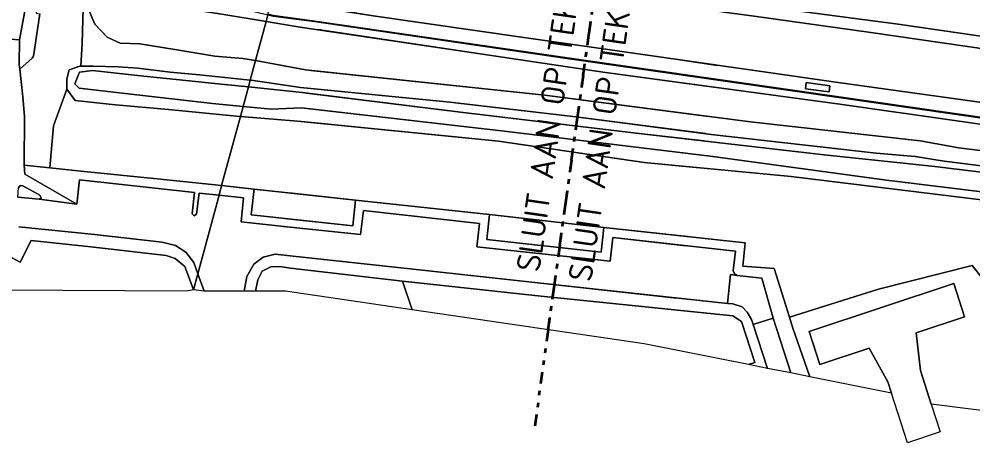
# Model space of a CAD drawing. Header units: metres. Extents: x 112942 to 118371, y 496117 to 499046.
# Drawn here: x 116324.4 to 116525.4, y 497189.6 to 497278.8 of the extents above; entities that cross this region are included whole.
import ezdxf
from ezdxf.enums import TextEntityAlignment as Align

# ---------------------------------------------------------------- set-up
doc = ezdxf.new("R2010")
doc.units = ezdxf.units.M
doc.linetypes.add('AL-TEKENBLADGRENS', pattern=[11.5, 2.5, -1.5, 1, -1.5, 1, -1.5, 2.5])
for name, color, linetype, lineweight in [('B-WE-OG-TOPOKAART-G', 253, 'Continuous', 18), ('X-XX-AL-TEKENBLADGRENS-G', 7, 'AL-TEKENBLADGRENS', 35), ('X-XX-AL-TEKENBLADGRENS-T50', 130, 'Continuous', 50)]:
    doc.layers.add(name, color=color, linetype=linetype, lineweight=lineweight)
doc.styles.add('NLCS-ISO-T50', font='NLCS-ISO.ttf', dxfattribs={"height": 5})

msp = doc.modelspace()

# ---------------------------------------------------------------- linework, layer by layer
at = {"layer": 'B-WE-OG-TOPOKAART-G'}
for points, elevation in [([(116490.109, 497264.191), (116495.092, 497263.506), (116495.286, 497264.792), (116490.266, 497265.467), (116490.109, 497264.191)], 3.083), ([(116490.109, 497264.191), (116490.266, 497265.467), (116495.286, 497264.792), (116495.092, 497263.506), (116490.109, 497264.191)], 3.083), ([(116373.968, 497243.036), (116395.273, 497240.726), (116394.704, 497235.311), (116373.346, 497237.667), (116373.968, 497243.036)], -0.298), ([(116447.66, 497234.977), (116447.091, 497229.748), (116422.998, 497232.446), (116423.532, 497237.712), (116447.66, 497234.977)], -0.298), ([(116447.66, 497234.977), (116447.091, 497229.748), (116422.998, 497232.446), (116423.532, 497237.712), (116447.66, 497234.977)], -0.298), ([(116508.272, 497200.108), (116507.503, 497202.514), (116503.528, 497209.603), (116493.121, 497206.119), (116490.883, 497213.043), (116521.416, 497223.202), (116523.625, 497216.132), (116513.422, 497212.801), (116514.365, 497204.874), (116516.638, 497197.772), (116518.499, 497191.959), (116511.62, 497189.628), (116508.272, 497200.108)], -0.106)]:
    msp.add_lwpolyline(points, close=True, dxfattribs=dict(at, elevation=elevation))
at = {"layer": 'B-WE-OG-TOPOKAART-G', "elevation": -0.298}
msp.add_lwpolyline([(116381.301, 497242.241), (116395.273, 497240.726), (116394.704, 497235.311), (116380.358, 497236.893)], dxfattribs=at)
at = {"layer": 'B-WE-OG-TOPOKAART-G'}
for points in [[(116471.609, 497269.104, 3.241), (116462.727, 497270.371, 3.293), (116431.254, 497274.91, 3.68), (116399.055, 497279.536, 4.076), (116377.677, 497282.893, 4.344), (116373.017, 497283.625, 4.403), (116361.046, 497285.971, 4.485), (116346.938, 497287.905, 4.643), (116339.022, 497289.142, 4.813), (116339.414, 497291.777, 4.806), (116339.908, 497295.103, 4.825), (116340.41, 497298.485, 4.761), (116340.523, 497299.246, 4.767), (116356.532, 497296.867, 4.535), (116356.833, 497297.182, 4.535), (116357.053, 497298.158, 4.543), (116358.237, 497298.06, 4.543), (116358.129, 497297.106, 4.517), (116358.246, 497296.799, 4.517), (116358.649, 497296.6, 4.529), (116368.658, 497295.06, 4.476), (116380.82, 497293.264, 4.34)], [(116376.447, 497278.348, 4.25), (116374.212, 497270.09, -0.301), (116371.568, 497270.575, -0.253), (116365.633, 497271.068, -0.677), (116357.233, 497272.406, -0.53), (116349.818, 497273.649, -0.14), (116345.715, 497273.793, -0.367), (116342.96, 497274.999, -0.65), (116340.379, 497277.782, -0.593), (116338.885, 497281.229, -0.282), (116338.174, 497289.031, -0.309), (116346.89, 497287.664, 4.646), (116346.869, 497287.203, 4.745), (116346.845, 497287.105, 4.634), (116346.831, 497286.752, 4.716), (116347.732, 497284.51, 4.563), (116350.479, 497282.424, 4.487), (116367.136, 497279.867, 4.38), (116376.447, 497278.348, 4.25)], [(116328.799, 497279.928, -0.383), (116327.437, 497271.068, -0.452), (116327.168, 497270.624, -0.452), (116324.535, 497268.323, -0.545), (116324.425, 497269.278, -0.513), (116324.47, 497274.504, -0.449), (116325.9, 497282.037, -0.409), (116327.133, 497287.781, -0.383), (116328.497, 497287.559, -0.326), (116328.044, 497284.515, -0.326), (116328.619, 497284.429, -0.326), (116328.005, 497280.053, -0.185), (116328.799, 497279.928, -0.383)], [(116376.447, 497278.348, 4.25), (116367.136, 497279.867, 4.38), (116350.479, 497282.424, 4.487), (116347.732, 497284.51, 4.563), (116346.831, 497286.752, 4.716), (116346.845, 497287.105, 4.634), (116376.825, 497279.742, 4.196), (116376.447, 497278.348, 4.25)], [(116471.096, 497266.191, 3.229), (116439.446, 497270.725, 3.626), (116386.668, 497278.422, 4.057), (116377.964, 497279.566, 4.19), (116376.849, 497279.84, 4.196), (116377.677, 497282.893, 4.344), (116399.055, 497279.536, 4.076), (116431.254, 497274.91, 3.68), (116462.727, 497270.371, 3.293), (116471.609, 497269.104, 3.241)], [(116530.959, 497274.66, 3.125), (116509.663, 497277.748, 3.248), (116470.088, 497283.06, 3.56), (116465.37, 497283.522, 3.572), (116465.189, 497281.361, 3.557), (116479.809, 497279.352, 3.44), (116503.92, 497276.034, 3.323), (116538.807, 497270.965, 3.072)], [(116617.357, 497259.813, 2.521), (116574.703, 497265.798, 2.871), (116538.807, 497270.965, 3.072), (116503.92, 497276.034, 3.323), (116479.809, 497279.352, 3.44), (116465.189, 497281.361, 3.557), (116465.37, 497283.522, 3.572), (116470.088, 497283.06, 3.56), (116509.663, 497277.748, 3.248), (116530.959, 497274.66, 3.125), (116549.529, 497271.96, 2.969), (116564.952, 497269.806, 2.903), (116578.286, 497267.835, 2.825), (116593.032, 497265.693, 2.741), (116605.868, 497263.764, 2.69), (116615.691, 497262.284, 2.589), (116617.932, 497261.963, 2.584), (116617.357, 497259.813, 2.521)], [(116325.9, 497282.037, -0.409), (116324.47, 497274.504, -0.449), (116320.727, 497274.756, -0.379)], [(116337.902, 497281.17, -0.387), (116337.684, 497273.666, -0.619), (116337.429, 497268.932, -0.931), (116337.237, 497268.933, -0.933), (116334.934, 497268.174, -0.797), (116334.493, 497266.242, -0.833), (116334.468, 497264.116, -0.873), (116331.667, 497256.337, -0.5), (116330.854, 497247.507, -0.35), (116325.448, 497248.073, -0.36), (116325.528, 497258.326, -0.45), (116325.206, 497262.464, -0.5), (116324.535, 497268.323, -0.545), (116327.168, 497270.624, -0.452), (116327.437, 497271.068, -0.452), (116328.799, 497279.928, -0.383)], [(116338.885, 497281.229, -0.282), (116340.379, 497277.782, -0.593), (116342.96, 497274.999, -0.65), (116345.715, 497273.793, -0.367), (116349.818, 497273.649, -0.14), (116357.233, 497272.406, -0.53), (116365.633, 497271.068, -0.677), (116371.568, 497270.575, -0.253), (116374.212, 497270.09, -0.301), (116373.109, 497266.016, -0.44), (116362.458, 497267.086, -0.843), (116356.248, 497267.657, -0.798), (116349.405, 497268.481, -0.393), (116345.259, 497268.814, -0.503), (116340.013, 497268.922, -0.923), (116337.429, 497268.932, -0.931), (116337.684, 497273.666, -0.619), (116337.902, 497281.17, -0.387)], [(116388.179, 497281.244, 4.212), (116399.055, 497279.536, 4.076), (116431.254, 497274.91, 3.68), (116462.727, 497270.371, 3.293), (116497.025, 497265.48, 3.092)], [(116533.928, 497260.353, 2.762), (116497.025, 497265.48, 3.092), (116462.727, 497270.371, 3.293), (116431.254, 497274.91, 3.68), (116399.055, 497279.536, 4.076), (116388.179, 497281.244, 4.212)], [(116469.716, 497258.369, -0.209), (116435.191, 497262.859, -0.153), (116384.749, 497268.157, -0.49), (116374.212, 497270.09, -0.301), (116376.447, 497278.348, 4.25), (116384.088, 497277.102, 4.143), (116420.16, 497271.756, 3.793), (116447.483, 497267.665, 3.427), (116470.802, 497264.524, 3.189)], [(116470.802, 497264.524, 3.189), (116447.483, 497267.665, 3.427), (116420.16, 497271.756, 3.793), (116384.088, 497277.102, 4.143), (116376.447, 497278.348, 4.25), (116376.825, 497279.742, 4.196), (116377.946, 497279.468, 4.19), (116386.654, 497278.323, 4.057), (116439.432, 497270.627, 3.626), (116471.079, 497266.094, 3.229)], [(116471.079, 497266.094, 3.229), (116439.432, 497270.627, 3.626), (116386.654, 497278.323, 4.057), (116377.946, 497279.468, 4.19), (116376.825, 497279.742, 4.196), (116376.849, 497279.84, 4.196), (116377.964, 497279.566, 4.19), (116386.668, 497278.422, 4.057), (116439.446, 497270.725, 3.626), (116471.096, 497266.191, 3.229)], [(116613.222, 497244.351, 2.034), (116595.985, 497246.736, 2.157), (116546.651, 497253.927, 2.553), (116497.356, 497260.948, 2.917), (116447.483, 497267.665, 3.427), (116420.16, 497271.756, 3.793), (116387.363, 497276.617, 4.111)], [(116387.363, 497276.617, 4.111), (116420.16, 497271.756, 3.793), (116447.483, 497267.665, 3.427), (116497.356, 497260.948, 2.917), (116546.651, 497253.927, 2.553), (116595.985, 497246.736, 2.157), (116613.222, 497244.351, 2.034)], [(116387.638, 497278.179, 4.049), (116439.432, 497270.627, 3.626), (116488.348, 497263.62, 3.013), (116538.128, 497256.474, 2.546), (116591.694, 497248.82, 2.195), (116613.61, 497245.777, 2.184), (116613.222, 497244.351, 2.034)], [(116591.694, 497248.82, 2.195), (116538.128, 497256.474, 2.546), (116488.348, 497263.62, 3.013), (116439.432, 497270.627, 3.626), (116387.638, 497278.179, 4.049)], [(116497.025, 497265.48, 3.092), (116533.928, 497260.353, 2.762), (116558.664, 497256.896, 2.534), (116585.971, 497252.962, 2.453), (116613.082, 497249.04, 2.352), (116614.424, 497248.847, 2.345), (116613.624, 497245.877, 2.184), (116591.708, 497248.92, 2.195), (116538.142, 497256.572, 2.546), (116488.362, 497263.718, 3.013), (116439.446, 497270.725, 3.626), (116387.656, 497278.278, 4.049)], [(116320.727, 497274.756, -0.379), (116324.47, 497274.504, -0.449), (116324.425, 497269.278, -0.513), (116324.535, 497268.323, -0.545), (116325.206, 497262.464, -0.5), (116325.528, 497258.326, -0.45), (116325.448, 497248.073, -0.36), (116325.594, 497246.2, -0.367), (116336.569, 497239.901, -0.42), (116328.66, 497240.93, -0.4), (116329.039, 497241.234, -0.4), (116328.782, 497241.749, -0.383), (116325.162, 497243.736, -0.383), (116324.647, 497243.823, -0.383), (116324.297, 497243.337, -0.387)], [(116373.109, 497266.016, -0.44), (116372.715, 497264.558, -1.484), (116367.718, 497265.085, -1.483), (116349.36, 497266.971, -1.483), (116339.881, 497268.05, -1.483), (116337.153, 497267.691, -1.483), (116336.157, 497265.183, -1.483), (116337.062, 497264.322, -1.483), (116344.903, 497263.364, -1.483), (116365.144, 497261.084, -1.483), (116371.606, 497260.461, -1.483), (116371.036, 497258.355, -0.744), (116370.918, 497258.365, -0.744), (116355.888, 497259.82, -0.68), (116344.693, 497260.808, -0.733), (116336.191, 497261.713, -0.837), (116334.468, 497264.116, -0.873), (116334.493, 497266.242, -0.833), (116334.934, 497268.174, -0.797), (116337.237, 497268.933, -0.933), (116337.429, 497268.932, -0.931), (116340.013, 497268.922, -0.923), (116345.259, 497268.814, -0.503), (116349.405, 497268.481, -0.393), (116356.248, 497267.657, -0.798), (116362.458, 497267.086, -0.843), (116373.109, 497266.016, -0.44)], [(116469.074, 497254.727, -0.362), (116441.732, 497258.234, -0.417), (116415.198, 497261.324, -0.3), (116383.72, 497264.416, -0.87), (116373.331, 497265.994, -0.432), (116373.109, 497266.016, -0.44), (116374.212, 497270.09, -0.301), (116384.749, 497268.157, -0.49), (116435.191, 497262.859, -0.153), (116469.716, 497258.369, -0.209)], [(116372.715, 497264.558, -1.484), (116371.606, 497260.461, -1.483), (116365.144, 497261.084, -1.483), (116344.903, 497263.364, -1.483), (116337.062, 497264.322, -1.483), (116336.157, 497265.183, -1.483), (116337.153, 497267.691, -1.483), (116339.881, 497268.05, -1.483), (116349.36, 497266.971, -1.483), (116367.718, 497265.085, -1.483), (116372.715, 497264.558, -1.484)], [(116385.851, 497268.041, -0.483), (116435.191, 497262.859, -0.153), (116478.534, 497257.222, -0.223), (116514.294, 497253.221, -0.09), (116522.444, 497251.719, -0.457), (116550.661, 497248.237, -0.423), (116590.627, 497242.851, -0.55), (116612.06, 497240.005, -0.598)], [(116613.222, 497244.351, 2.034), (116612.06, 497240.005, -0.598), (116590.627, 497242.851, -0.55), (116550.661, 497248.237, -0.423), (116522.444, 497251.719, -0.457), (116514.294, 497253.221, -0.09), (116478.534, 497257.222, -0.223), (116435.191, 497262.859, -0.153), (116385.851, 497268.041, -0.483)], [(116468.281, 497250.225, -1.429), (116427.232, 497255.195, -1.417), (116383.928, 497260.178, -1.48), (116377.527, 497259.89, -1.483), (116371.606, 497260.461, -1.483), (116372.715, 497264.558, -1.484), (116384.092, 497263.359, -1.487), (116417.424, 497259.243, -1.393), (116455.652, 497254.708, -1.397), (116468.803, 497253.189, -1.401)], [(116468.803, 497253.189, -1.401), (116455.652, 497254.708, -1.397), (116417.424, 497259.243, -1.393), (116384.092, 497263.359, -1.487), (116372.715, 497264.558, -1.484), (116373.109, 497266.016, -0.44), (116373.331, 497265.994, -0.432), (116383.72, 497264.416, -0.87), (116415.198, 497261.324, -0.3), (116441.732, 497258.234, -0.417), (116469.074, 497254.727, -0.362)], [(116385.186, 497264.272, -0.843), (116415.198, 497261.324, -0.3), (116441.732, 497258.234, -0.417), (116470.25, 497254.576, -0.36), (116505.012, 497250.64, -0.71), (116513.236, 497249.903, -0.393), (116519.358, 497248.915, -0.723), (116556.732, 497244.254, -0.827), (116596.1, 497238.667, -0.883), (116611.203, 497236.803, -0.91)], [(116612.06, 497240.005, -0.598), (116611.203, 497236.803, -0.91), (116596.1, 497238.667, -0.883), (116556.732, 497244.254, -0.827), (116519.358, 497248.915, -0.723), (116513.236, 497249.903, -0.393), (116505.012, 497250.64, -0.71), (116470.25, 497254.576, -0.36), (116441.732, 497258.234, -0.417), (116415.198, 497261.324, -0.3), (116385.186, 497264.272, -0.843)], [(116371.036, 497258.355, -0.744), (116367.093, 497243.784, -0.33), (116353.479, 497245.238, -0.303), (116337.436, 497246.818, -0.337), (116330.854, 497247.507, -0.35), (116331.667, 497256.337, -0.5), (116334.468, 497264.116, -0.873), (116336.191, 497261.713, -0.837), (116344.693, 497260.808, -0.733), (116355.888, 497259.82, -0.68), (116370.918, 497258.365, -0.744), (116371.036, 497258.355, -0.744)], [(116611.203, 497236.803, -0.91), (116610.973, 497235.941, -1.424), (116592.862, 497238.234, -1.42), (116553.669, 497243.412, -1.417), (116517.388, 497247.83, -1.413), (116494.064, 497250.271, -1.41), (116455.652, 497254.708, -1.397), (116417.424, 497259.243, -1.393), (116385.005, 497263.246, -1.484)], [(116385.005, 497263.246, -1.484), (116417.424, 497259.243, -1.393), (116455.652, 497254.708, -1.397), (116494.064, 497250.271, -1.41), (116517.388, 497247.83, -1.413), (116553.669, 497243.412, -1.417), (116592.862, 497238.234, -1.42), (116610.973, 497235.941, -1.424)], [(116467.807, 497247.541, -0.834), (116456.139, 497248.631, -0.84), (116425.413, 497253.141, -0.877), (116383.096, 497257.374, -0.753), (116371.036, 497258.355, -0.744), (116371.606, 497260.461, -1.483), (116377.527, 497259.89, -1.483), (116383.928, 497260.178, -1.48), (116427.232, 497255.195, -1.417), (116468.281, 497250.225, -1.429)], [(116465.256, 497233.071, -0.228), (116447.66, 497234.977, -0.298), (116423.532, 497237.712, -0.298), (116395.273, 497240.726, -0.298), (116373.968, 497243.036, -0.298), (116367.093, 497243.784, -0.33), (116371.036, 497258.355, -0.744), (116383.096, 497257.374, -0.753), (116425.413, 497253.141, -0.877), (116456.139, 497248.631, -0.84), (116467.807, 497247.541, -0.834)], [(116384.453, 497260.118, -1.479), (116427.232, 497255.195, -1.417), (116470.586, 497249.946, -1.43), (116507.182, 497244.903, -1.44), (116539.971, 497240.92, -1.443), (116578.567, 497235.705, -1.45), (116609.794, 497231.535, -1.447)], [(116610.973, 497235.941, -1.424), (116609.794, 497231.535, -1.447), (116578.567, 497235.705, -1.45), (116539.971, 497240.92, -1.443), (116507.182, 497244.903, -1.44), (116470.586, 497249.946, -1.43), (116427.232, 497255.195, -1.417), (116384.453, 497260.118, -1.479)], [(116609.794, 497231.535, -1.447), (116609.198, 497229.306, -0.901), (116607.52, 497229.531, -0.9), (116572.867, 497234.521, -0.893), (116528.351, 497240.621, -0.813), (116487.127, 497245.735, -0.823), (116456.139, 497248.631, -0.84), (116425.413, 497253.141, -0.877), (116383.954, 497257.288, -0.756)], [(116383.954, 497257.288, -0.756), (116425.413, 497253.141, -0.877), (116456.139, 497248.631, -0.84), (116487.127, 497245.735, -0.823), (116528.351, 497240.621, -0.813), (116572.867, 497234.521, -0.893), (116607.52, 497229.531, -0.9), (116609.198, 497229.306, -0.901)], [(116367.093, 497243.784, -0.33), (116366.542, 497241.749, -0.293), (116362.386, 497242.21, -0.293), (116361.809, 497237.765, -0.387), (116361.306, 497237.437, -0.387), (116360.882, 497237.824, -0.387), (116361.36, 497242.365, -0.273), (116337.157, 497244.974, -0.273), (116336.569, 497239.901, -0.42), (116325.594, 497246.2, -0.367), (116325.448, 497248.073, -0.36), (116330.854, 497247.507, -0.35), (116337.436, 497246.818, -0.337), (116353.479, 497245.238, -0.303), (116367.093, 497243.784, -0.33)], [(116324.143, 497241.351, -0.4), (116328.66, 497240.93, -0.4), (116336.569, 497239.901, -0.42), (116337.157, 497244.974, -0.273), (116361.36, 497242.365, -0.273), (116360.882, 497237.824, -0.387), (116361.306, 497237.437, -0.387), (116361.809, 497237.765, -0.387), (116362.386, 497242.21, -0.293), (116366.542, 497241.749, -0.293)], [(116328.66, 497240.93, -0.4), (116324.143, 497241.351, -0.4), (116324.297, 497243.337, -0.387), (116324.647, 497243.823, -0.383), (116325.162, 497243.736, -0.383), (116328.782, 497241.749, -0.383), (116329.039, 497241.234, -0.4), (116328.66, 497240.93, -0.4)], [(116464.914, 497231.135, -0.181), (116449.558, 497232.831, -0.183), (116448.946, 497227.87, -0.317), (116420.896, 497230.909, -0.262), (116421.418, 497235.777, -0.267), (116397.016, 497238.533, -0.26), (116396.377, 497233.462, -0.317), (116381.538, 497235.03, -0.43), (116371.202, 497236.16, -0.34), (116371.685, 497241.179, -0.293), (116366.542, 497241.749, -0.293), (116367.093, 497243.784, -0.33), (116373.968, 497243.036, -0.298), (116373.346, 497237.667, -0.298), (116394.704, 497235.311, -0.298), (116395.273, 497240.726, -0.298), (116423.532, 497237.712, -0.298), (116422.998, 497232.446, -0.298), (116447.091, 497229.748, -0.298), (116447.66, 497234.977, -0.298), (116465.256, 497233.071, -0.228)], [(116609.198, 497229.306, -0.901), (116604.554, 497211.942, -0.153), (116591.527, 497213.541, -0.091), (116557.91, 497217.497, -0.103), (116529.874, 497221.147, -0.103), (116525.287, 497226.991, -0.183), (116505.493, 497222.001, -0.167), (116486.756, 497216.064, -0.157), (116483.504, 497226.306, -0.07), (116476.92, 497226.836, -0.18), (116477.444, 497231.75, -0.18), (116447.66, 497234.977, -0.298), (116423.532, 497237.712, -0.298), (116395.273, 497240.726, -0.298), (116381.301, 497242.241, -0.298)], [(116366.542, 497241.749, -0.293), (116362.069, 497225.222, -0.409), (116361.209, 497227.583, -0.407), (116359.524, 497229.808, -0.393), (116357.361, 497231.187, -0.387), (116354.574, 497231.909, -0.393), (116340.307, 497233.494, -0.4), (116324.375, 497235.112, -0.42)], [(116462.971, 497220.111, -0.264), (116433.067, 497223.42, -0.293), (116407.439, 497226.212, -0.293), (116381.54, 497228.978, -0.41), (116378.338, 497229.348, -0.4), (116375.872, 497228.746, -0.37), (116373.87, 497227.255, -0.377), (116372.384, 497224.632, -0.397), (116371.851, 497221.543, -0.427), (116363.411, 497221.538, -0.413), (116362.069, 497225.222, -0.409), (116366.542, 497241.749, -0.293), (116371.685, 497241.179, -0.293), (116371.202, 497236.16, -0.34), (116381.538, 497235.03, -0.43), (116396.377, 497233.462, -0.317), (116397.016, 497238.533, -0.26), (116421.418, 497235.777, -0.267), (116420.896, 497230.909, -0.262), (116448.946, 497227.87, -0.317), (116449.558, 497232.831, -0.183), (116464.914, 497231.135, -0.181)], [(116380.358, 497236.893, -0.298), (116394.704, 497235.311, -0.298), (116395.273, 497240.726, -0.298), (116423.532, 497237.712, -0.298), (116422.998, 497232.446, -0.298), (116447.091, 497229.748, -0.298), (116447.66, 497234.977, -0.298), (116477.444, 497231.75, -0.18), (116476.92, 497226.836, -0.18), (116483.504, 497226.306, -0.07), (116486.756, 497216.064, -0.157), (116487.415, 497213.974, -0.2), (116491.02, 497203.539, -0.2), (116487.064, 497204.364, -0.268), (116483.327, 497215.862, -0.08)], [(116380.058, 497235.192, -0.417), (116381.538, 497235.03, -0.43), (116396.377, 497233.462, -0.317), (116397.016, 497238.533, -0.26), (116421.418, 497235.777, -0.267), (116420.896, 497230.909, -0.262), (116448.946, 497227.87, -0.317), (116449.558, 497232.831, -0.183), (116475.414, 497229.976, -0.18), (116474.911, 497225.849, -0.213), (116475.146, 497225.237, -0.103), (116475.722, 497224.836, -0.177)], [(116483.327, 497215.862, -0.08), (116483.077, 497216.632, -0.067), (116480.912, 497224.272, -0.118), (116475.722, 497224.836, -0.177), (116475.146, 497225.237, -0.103), (116474.911, 497225.849, -0.213), (116475.414, 497229.976, -0.18), (116449.558, 497232.831, -0.183), (116448.946, 497227.87, -0.317), (116420.896, 497230.909, -0.262), (116421.418, 497235.777, -0.267), (116397.016, 497238.533, -0.26), (116396.377, 497233.462, -0.317), (116381.538, 497235.03, -0.43), (116380.058, 497235.192, -0.417)], [(116324.375, 497235.112, -0.42), (116340.307, 497233.494, -0.4), (116354.574, 497231.909, -0.393), (116357.361, 497231.187, -0.387), (116359.524, 497229.808, -0.393), (116361.209, 497227.583, -0.407), (116362.069, 497225.222, -0.409)], [(116361.165, 497221.882, -0.34), (116359.657, 497221.536, -0.29), (116320.365, 497221.774, -0.267), (116320.512, 497223.665, -0.237), (116320.998, 497226.328, -0.22), (116322.007, 497229.046, -0.293), (116324.623, 497227.693, -0.297), (116326.936, 497232.248, -0.36), (116339.533, 497230.917, -0.307), (116355.365, 497229.087, -0.34), (116357.312, 497228.434, -0.36), (116359.345, 497226.772, -0.363), (116360.097, 497224.716, -0.34), (116361.165, 497221.882, -0.34)], [(116362.069, 497225.222, -0.409), (116361.165, 497221.882, -0.34), (116360.097, 497224.716, -0.34), (116359.345, 497226.772, -0.363), (116357.312, 497228.434, -0.36), (116355.365, 497229.087, -0.34), (116339.533, 497230.917, -0.307), (116326.936, 497232.248, -0.36), (116324.623, 497227.693, -0.297), (116322.007, 497229.046, -0.293)], [(116462.531, 497217.617, -0.239), (116433.106, 497220.669, -0.277), (116405.189, 497223.648, -0.317), (116381.576, 497226.401, -0.413), (116379.318, 497226.731, -0.413), (116377.426, 497226.668, -0.39), (116375.616, 497225.777, -0.357), (116374.683, 497223.928, -0.337), (116374.199, 497221.544, -0.327), (116372.445, 497221.543, -0.37), (116371.851, 497221.543, -0.427), (116372.384, 497224.632, -0.397), (116373.87, 497227.255, -0.377), (116375.872, 497228.746, -0.37), (116378.338, 497229.348, -0.4), (116381.54, 497228.978, -0.41), (116407.439, 497226.212, -0.293), (116433.067, 497223.42, -0.293), (116462.971, 497220.111, -0.264)], [(116475.722, 497224.836, -0.177), (116474.357, 497225.044, -0.221), (116473.713, 497218.999, -0.147), (116464.02, 497219.995, -0.263), (116433.067, 497223.42, -0.293), (116407.439, 497226.212, -0.293), (116381.54, 497228.978, -0.41), (116379.014, 497229.27, -0.402)], [(116379.014, 497229.27, -0.402), (116381.54, 497228.978, -0.41), (116407.439, 497226.212, -0.293), (116433.067, 497223.42, -0.293), (116464.02, 497219.995, -0.263), (116473.713, 497218.999, -0.147), (116474.854, 497218.882, -0.133), (116476.785, 497218.279, -0.14), (116477.856, 497217.164, -0.15), (116478.724, 497215.599, -0.173), (116479.077, 497214.52, -0.174)], [(116407.247, 497217.646, -0.31), (116380.569, 497221.548, -0.283), (116374.199, 497221.544, -0.327), (116374.683, 497223.928, -0.337), (116375.616, 497225.777, -0.357), (116377.426, 497226.668, -0.39), (116379.318, 497226.731, -0.413), (116381.576, 497226.401, -0.413), (116405.189, 497223.648, -0.317), (116407.247, 497217.646, -0.31)], [(116378.562, 497226.706, -0.404), (116379.318, 497226.731, -0.413), (116381.576, 497226.401, -0.413), (116405.189, 497223.648, -0.317), (116407.247, 497217.646, -0.31)], [(116479.077, 497214.52, -0.174), (116482.092, 497205.319, -0.18), (116478.138, 497206.108, -0.17), (116479.476, 497206.569, -0.17), (116476.679, 497215.171, -0.203), (116474.811, 497216.344, -0.223), (116433.106, 497220.669, -0.277), (116405.189, 497223.648, -0.317), (116381.576, 497226.401, -0.413), (116379.318, 497226.731, -0.413), (116378.562, 497226.706, -0.404)], [(116577.938, 497190.054, -0.473), (116516.638, 497197.772, -0.106), (116514.365, 497204.874, -0.106), (116513.422, 497212.801, -0.106), (116523.625, 497216.132, -0.106), (116521.416, 497223.202, -0.106), (116490.883, 497213.043, -0.106), (116493.121, 497206.119, -0.106), (116503.528, 497209.603, -0.106), (116507.503, 497202.514, -0.106), (116508.272, 497200.108, -0.106), (116491.02, 497203.539, -0.2), (116487.415, 497213.974, -0.2), (116486.756, 497216.064, -0.157), (116505.493, 497222.001, -0.167), (116525.287, 497226.991, -0.183)], [(116525.287, 497226.991, -0.183), (116529.874, 497221.147, -0.103)], [(116363.411, 497221.538, -0.413), (116361.165, 497221.882, -0.34), (116362.069, 497225.222, -0.409), (116363.411, 497221.538, -0.413)], [(116483.327, 497215.862, -0.08), (116479.077, 497214.52, -0.174), (116478.724, 497215.599, -0.173), (116477.856, 497217.164, -0.15), (116476.785, 497218.279, -0.14), (116474.854, 497218.882, -0.133), (116473.713, 497218.999, -0.147), (116474.357, 497225.044, -0.221), (116475.722, 497224.836, -0.177), (116480.912, 497224.272, -0.118), (116483.077, 497216.632, -0.067), (116483.327, 497215.862, -0.08)], [(116407.247, 497217.646, -0.31), (116405.189, 497223.648, -0.317), (116433.106, 497220.669, -0.277), (116462.531, 497217.617, -0.239)], [(116407.247, 497217.646, -0.31), (116405.189, 497223.648, -0.317), (116433.106, 497220.669, -0.277), (116474.811, 497216.344, -0.223), (116476.679, 497215.171, -0.203), (116479.476, 497206.569, -0.17), (116478.138, 497206.108, -0.17), (116456.112, 497210.5, -0.267), (116407.247, 497217.646, -0.31)], [(116407.247, 497217.646, -0.31), (116380.569, 497221.548, -0.283), (116377.652, 497221.546, -0.303)], [(116461.101, 497209.505, -0.245), (116456.112, 497210.5, -0.267), (116407.247, 497217.646, -0.31)], [(116483.327, 497215.862, -0.08), (116487.064, 497204.364, -0.268), (116482.092, 497205.319, -0.18), (116479.077, 497214.52, -0.174), (116483.327, 497215.862, -0.08)]]:
    msp.add_polyline3d(points, dxfattribs=at)
at = {"layer": 'X-XX-AL-TEKENBLADGRENS-G'}
msp.add_line((116435.937, 497213.45), (116458.239, 497375.381), dxfattribs=at)
msp.add_lwpolyline([(116433.15, 497193.209), (116461.027, 497395.622)], dxfattribs=at)

# ---------------------------------------------------------------- texts
at = {"layer": 'X-XX-AL-TEKENBLADGRENS-T50', "style": 'NLCS-ISO-T50'}
for s, p in [('SLUIT AAN OP TEK. NR.: A8-GVK-5.0-13-002', (116441.058, 497291.535)), ('SLUIT AAN OP TEK. NR.: A8-GVK-5.0-13-003', (116452.022, 497289.525))]:
    msp.add_text(s, height=5, rotation=81.81752, dxfattribs=at).set_placement(p, align=Align.MIDDLE_CENTER)

doc.saveas('drawing.dxf')
